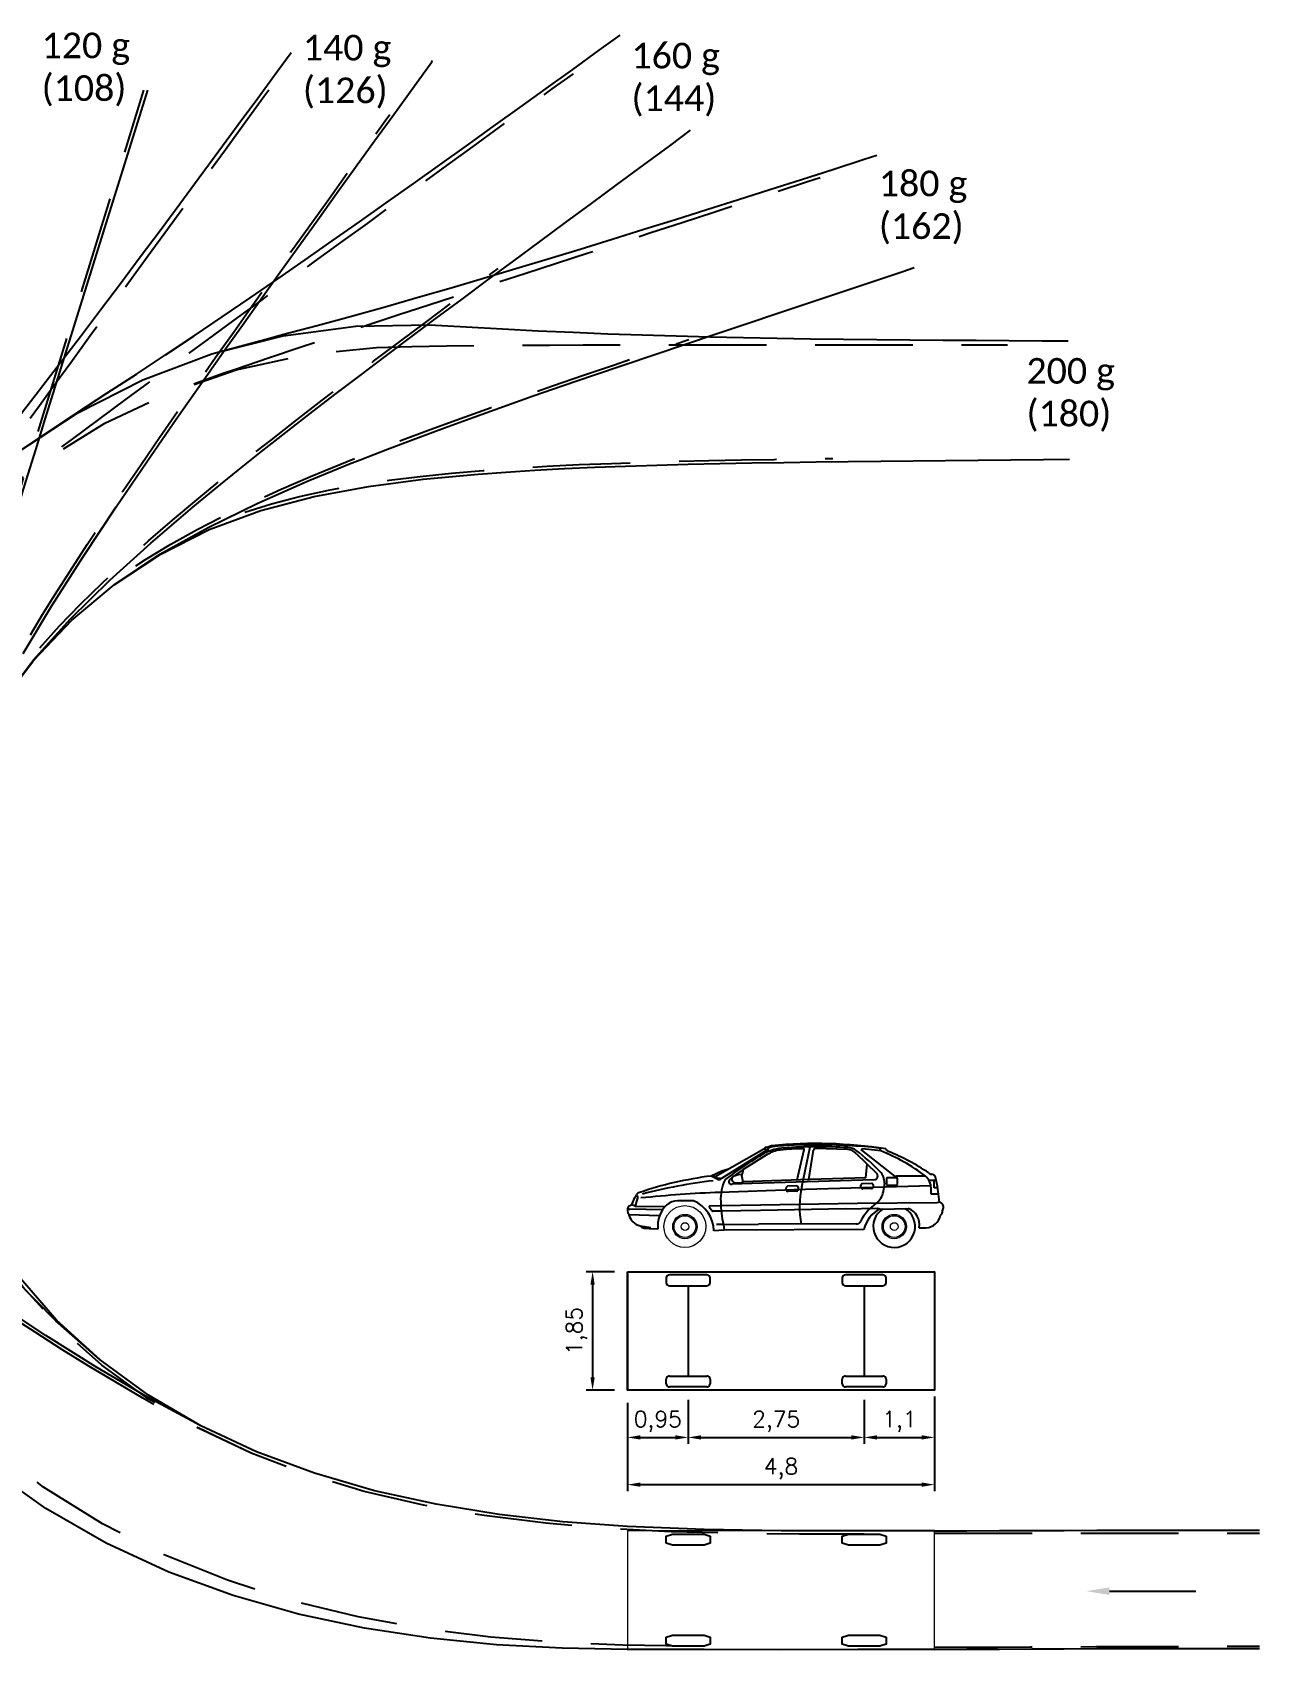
# Model space of a CAD drawing. Header units: millimetres. Extents: x -30.9 to 0, y -0.5 to 25.3.
# Drawn here: x -19.18 to 0, y -0.06 to 25.22 of the extents above; entities that cross this region are included whole.
import ezdxf
from ezdxf import colors
from ezdxf.entities.mleader import LeaderData, LeaderLine
from ezdxf.math import Vec2, Vec3

# ---------------------------------------------------------------- set-up
doc = ezdxf.new("R2010")
doc.units = ezdxf.units.MM
doc.linetypes.add('DASHEDX2', pattern=[1.5, 1, -0.5])
doc.layers.add('Tekst', color=4, linetype='Continuous')
doc.styles.add('Legend', font='CALIBRI.TTF')
doc.styles.get("Standard").update_dxf_attribs({"font": 'romans'})
doc.dimstyles.new('ISO-25', dxfattribs={"dimtxt": 2.5, "dimasz": 2.5, "dimexe": 1.25, "dimexo": 0.625, "dimtad": 1, "dimtxsty": 'Standard', "dimcen": 2.5, "dimadec": 0, "dimazin": 0, "dimtfac": 1, "dimtmove": 0, "dimatfit": 3, "dimfxl": 1, "dimarcsym": 0})

# ---------------------------------------------------------------- blocks, each defined once
blk = doc.blocks.new('*D316')
at = {"color": 0, "lineweight": -2, "transparency": 16777216}
for p, q in [((-3.924, 0.551), (-3.924, -0.088)), ((-1.174, 0.601), (-1.174, -0.088)), ((-3.724, 0.012), (-1.374, 0.012))]:
    blk.add_line(p, q, dxfattribs=at)
at = {"color": 0, "transparency": 16777216}
for points in [[(-3.724, 0.046), (-3.724, -0.021), (-3.924, 0.012)], [(-1.374, 0.046), (-1.374, -0.021), (-1.174, 0.012)]]:
    blk.add_solid(points, dxfattribs=at)
at = {"layer": 'Defpoints', "color": 0, "transparency": 16777216}
for p in [(-1.174, 0.801), (-3.924, 0.751), (-1.174, 0.012)]:
    blk.add_point(p, dxfattribs=at)
at = {"color": 0, "transparency": 16777216, "insert": (-2.549, 0.261), "char_height": 0.25, "attachment_point": 5}
blk.add_mtext('2,75', dxfattribs=at)
blk = doc.blocks.new('*D312')
at = {"color": 0, "lineweight": -2, "transparency": 16777216}
for p, q in [((-4.874, 0.551), (-4.874, -0.826)), ((-0.074, 0.551), (-0.074, -0.826)), ((-4.674, -0.726), (-0.274, -0.726))]:
    blk.add_line(p, q, dxfattribs=at)
at = {"color": 0, "transparency": 16777216}
for points in [[(-4.674, -0.693), (-4.674, -0.759), (-4.874, -0.726)], [(-0.274, -0.693), (-0.274, -0.759), (-0.074, -0.726)]]:
    blk.add_solid(points, dxfattribs=at)
at = {"layer": 'Defpoints', "color": 0, "transparency": 16777216}
for p in [(-4.874, 0.751), (-0.074, 0.751), (-0.074, -0.726)]:
    blk.add_point(p, dxfattribs=at)
at = {"color": 0, "transparency": 16777216, "insert": (-2.474, -0.477), "char_height": 0.25, "attachment_point": 5}
blk.add_mtext('4,8', dxfattribs=at)
blk = doc.blocks.new('*D313')
at = {"color": 0, "lineweight": -2, "transparency": 16777216}
for p, q in [((-3.924, 0.601), (-3.924, -0.088)), ((-4.874, 0.212), (-4.874, 0.112)), ((-4.674, 0.012), (-4.124, 0.012))]:
    blk.add_line(p, q, dxfattribs=at)
at = {"color": 0, "transparency": 16777216}
for points in [[(-4.674, 0.046), (-4.674, -0.021), (-4.874, 0.012)], [(-4.124, 0.046), (-4.124, -0.021), (-3.924, 0.012)]]:
    blk.add_solid(points, dxfattribs=at)
at = {"layer": 'Defpoints', "color": 0, "transparency": 16777216}
for p in [(-3.924, 0.801), (-4.874, 0.012), (-3.924, 0.012)]:
    blk.add_point(p, dxfattribs=at)
at = {"color": 0, "transparency": 16777216, "insert": (-4.399, 0.261), "char_height": 0.25, "attachment_point": 5}
blk.add_mtext('0,95', dxfattribs=at)
blk = doc.blocks.new('*D314')
at = {"color": 0, "lineweight": -2, "transparency": 16777216}
for p, q in [((-5.074, 2.601), (-5.518, 2.601)), ((-5.418, 2.401), (-5.418, 0.951)), ((-5.074, 0.751), (-5.518, 0.751))]:
    blk.add_line(p, q, dxfattribs=at)
at = {"color": 0, "transparency": 16777216}
for points in [[(-5.452, 2.401), (-5.385, 2.401), (-5.418, 2.601)], [(-5.452, 0.951), (-5.385, 0.951), (-5.418, 0.751)]]:
    blk.add_solid(points, dxfattribs=at)
at = {"layer": 'Defpoints', "color": 0, "transparency": 16777216}
for p in [(-4.874, 2.601), (-5.418, 0.751), (-4.874, 0.751)]:
    blk.add_point(p, dxfattribs=at)
at = {"color": 0, "transparency": 16777216, "insert": (-5.667, 1.676), "char_height": 0.25, "attachment_point": 5, "rotation": 90}
blk.add_mtext('1,85', dxfattribs=at)
blk = doc.blocks.new('*D315')
at = {"color": 0, "lineweight": -2, "transparency": 16777216}
for p, q in [((-0.074, 0.651), (-0.074, -0.088)), ((-1.174, 0.212), (-1.174, 0.112)), ((-0.974, 0.012), (-0.274, 0.012))]:
    blk.add_line(p, q, dxfattribs=at)
at = {"color": 0, "transparency": 16777216}
for points in [[(-0.974, 0.046), (-0.974, -0.021), (-1.174, 0.012)], [(-0.274, 0.046), (-0.274, -0.021), (-0.074, 0.012)]]:
    blk.add_solid(points, dxfattribs=at)
at = {"layer": 'Defpoints', "color": 0, "transparency": 16777216}
for p in [(-0.074, 0.851), (-1.174, 0.012), (-0.074, 0.012)]:
    blk.add_point(p, dxfattribs=at)
at = {"color": 0, "transparency": 16777216, "insert": (-0.624, 0.261), "char_height": 0.25, "attachment_point": 5}
blk.add_mtext('1,1', dxfattribs=at)
blk = doc.blocks.new('*U737')
at = {"color": 1, "linetype": 'Continuous', "lineweight": 0, "ltscale": 1.524}
blk.add_lwpolyline([(0, 0.925), (-4.8, 0.925), (-4.8, -0.925), (0, -0.925), (0, 0.925), (0, 0.925)], close=True, dxfattribs=at)
at = {"color": 2, "linetype": 'Continuous', "ltscale": 1.524, "flags": 128}
for points in [[(-4.043, 0.736148), (-4.043, 0.842852), (-3.94696, 0.875), (-3.45304, 0.875), (-3.357, 0.842852), (-3.357, 0.736148), (-3.45304, 0.704), (-3.94696, 0.704)], [(-4.043, -0.842852), (-4.043, -0.736148), (-3.94696, -0.704), (-3.45304, -0.704), (-3.357, -0.736148), (-3.357, -0.842852), (-3.45304, -0.875), (-3.94696, -0.875)]]:
    blk.add_lwpolyline(points, close=True, dxfattribs=at)
blk = doc.blocks.new('*U736')
at = {"color": 2, "linetype": 'Continuous', "ltscale": 1.524, "flags": 128}
for points in [[(-0.343, 0.736148), (-0.343, 0.842852), (-0.24696, 0.875), (0.24696, 0.875), (0.343, 0.842852), (0.343, 0.736148), (0.24696, 0.704), (-0.24696, 0.704)], [(-0.343, -0.842852), (-0.343, -0.736148), (-0.24696, -0.704), (0.24696, -0.704), (0.343, -0.736148), (0.343, -0.842852), (0.24696, -0.875), (-0.24696, -0.875)]]:
    blk.add_lwpolyline(points, close=True, dxfattribs=at)
at = {"rotation": 180}
blk.add_blockref('*U737', (-0.95, 0), dxfattribs=at)
blk = doc.blocks.new('A$C46A57D08')
at = {"layer": 'Tekst', "char_height": 0.4, "attachment_point": 1, "style": 'Legend'}
for s, insert in [('80 g\\P(72)', (-28.021, 25.069)), ('100 g \\P(90)', (-22.85, 25.175)), ('120 g \\P(108)', (-19.035, 25.215)), ('140 g \\P(126)', (-14.952, 25.18)), ('160 g \\P(144)', (-9.817, 25.056)), ('180 g \\P(162)', (-5.951, 23.058)), ('200 g \\P(180)', (-3.644, 20.129)), ('60 g\\P(54)', (-29.471, 17.56)), ('40 g\\P(36)', (-29.685, 11.53))]:
    blk.add_mtext_dynamic_manual_height_columns(s, width=2.42155, gutter_width=12.5, heights=[0], dxfattribs=dict(at, insert=insert))
blk = doc.blocks.new('bil')
at = {"color": 0}
for p, q in [((-2.622, 4.568), (-2.698, 4.541)), ((-2.611, 4.552), (-2.672, 4.531)), ((-2.149, 3.929), (-2.016, 4.554)), ((-2.741, 4.517), (-3.503, 4.085)), ((-2.698, 4.499), (-3.406, 4.061)), ((-2.69, 4.432), (-3.063, 4.201)), ((-2.731, 4.528), (-2.731, 4.518)), ((-2.698, 4.541), (-2.72, 4.541)), ((-2.672, 4.531), (-2.698, 4.541)), ((-2.223, 4.036), (-2.11, 4.51)), ((-2.037, 4.042), (-1.966, 4.5)), ((-1.436, 4.51), (-1.935, 4.525)), ((-1.3, 4.452), (-0.981, 4.144)), ((-1.215, 4.499), (-0.727, 4.116)), ((-0.913, 4.491), (-1.206, 4.52)), ((-0.913, 4.491), (-0.929, 4.534)), ((-3.399, 4.172), (-3.565, 4.097)), ((-3.462, 4.045), (-3.565, 4.097)), ((-3.473, 4.07), (-3.544, 4.107)), ((-3.296, 4.203), (-3.399, 4.172)), ((-3.278, 4.036), (-3.224, 4.09)), ((-3.063, 4.201), (-3.224, 4.09)), ((-3.127, 4.122), (-3.224, 4.09)), ((-3.082, 4.115), (-3.127, 4.122)), ((-3.086, 4.101), (-3.064, 4.173)), ((-3.064, 4.008), (-3.086, 4.101)), ((-3.065, 4.17), (-3.063, 4.201)), ((-1.147, 4.067), (-2.017, 4.042)), ((-1.147, 4.067), (-1.127, 4.284)), ((-0.824, 4.058), (-0.824, 3.967)), ((-0.666, 4.07), (-0.812, 4.07)), ((-0.215, 4.096), (-0.667, 4.096)), ((-0.654, 3.967), (-0.654, 4.058)), ((-0.026, 3.941), (-0.06, 4.079)), ((-4.759, 3.763), (-4.735, 3.793)), ((-4.735, 3.793), (-4.711, 3.779)), ((-2.266, 3.884), (-3.428, 3.842)), ((-2.929, 3.979), (-3.239, 3.97)), ((-3.2, 3.998), (-3.105, 3.993)), ((-3.105, 3.993), (-3.064, 4.008)), ((-2.017, 4.042), (-3.064, 4.008)), ((-1.022, 4.04), (-2.929, 3.979)), ((-2.226, 3.943), (-2.373, 3.937)), ((-2.229, 3.861), (-2.362, 3.855)), ((-0.132, 3.946), (-2.266, 3.884)), ((-1.057, 3.981), (-1.205, 3.976)), ((-1.062, 3.9), (-1.195, 3.895)), ((-0.859, 3.986), (-0.875, 3.854)), ((-0.812, 3.954), (-0.666, 3.954)), ((-0.047, 4.026), (-0.159, 4.026)), ((-0.129, 3.816), (-0.129, 3.907)), ((-0.011, 3.816), (-0.129, 3.816)), ((-0.08, 3.913), (-0.08, 4.026)), ((-0.023, 3.913), (-0.08, 3.913)), ((0.004, 3.691), (-0.026, 3.941)), ((-4.324, 3.57), (-4.835, 3.577)), ((-4.807, 3.648), (-4.759, 3.763)), ((-4.751, 3.626), (-4.807, 3.648)), ((-4.711, 3.779), (-4.751, 3.626)), ((-4.751, 3.626), (-4.286, 3.62)), ((-3.84, 3.712), (-4.092, 3.712)), ((-3.556, 3.553), (-3.594, 3.609)), ((-3.415, 3.63), (-3.585, 3.628)), ((-3.409, 3.549), (-3.546, 3.548)), ((-2.793, 3.64), (-3.415, 3.63)), ((-2.793, 3.56), (-3.409, 3.549)), ((-1.279, 3.669), (-2.793, 3.64)), ((-1.466, 3.584), (-2.793, 3.56)), ((-1.466, 3.584), (-0.972, 3.593)), ((-0.039, 3.68), (-1.279, 3.669)), ((-0.926, 3.582), (-0.968, 3.592)), ((-0.926, 3.582), (-0.486, 3.59)), ((0.004, 3.691), (-0.039, 3.68)), ((0.04, 3.666), (0.004, 3.691)), ((0.052, 3.554), (0.064, 3.601)), ((-4.372, 3.475), (-4.85, 3.492)), ((-4.642, 3.286), (-4.675, 3.318)), ((-4.675, 3.318), (-4.51, 3.291)), ((-3.373, 3.339), (-3.483, 3.339)), ((-3.373, 3.339), (-2.827, 3.343)), ((-3.373, 3.339), (-3.362, 3.252)), ((-1.298, 3.348), (-2.827, 3.343)), ((-0.317, 3.289), (-0.205, 3.289)), ((-4.612, 3.278), (-4.642, 3.286)), ((-4.536, 3.272), (-4.612, 3.278)), ((-4.397, 3.267), (-4.536, 3.272)), ((-3.362, 3.252), (-3.525, 3.24)), ((-1.181, 3.263), (-3.362, 3.252))]:
    blk.add_line(p, q, dxfattribs=at)
for p, q in [((-4.874, 2.601), (-4.874, 0.751)), ((-3.631, 2.551), (-4.217, 2.551)), ((-0.881, 2.551), (-1.467, 2.551)), ((-0.074, 2.601), (-0.074, 0.751)), ((-4.267, 2.501), (-4.267, 2.43)), ((-4.217, 2.38), (-3.631, 2.38)), ((-3.924, 2.38), (-3.924, 0.972)), ((-3.581, 2.43), (-3.581, 2.501)), ((-1.517, 2.501), (-1.517, 2.43)), ((-1.467, 2.38), (-0.881, 2.38)), ((-1.174, 2.38), (-1.174, 0.972)), ((-0.831, 2.43), (-0.831, 2.501)), ((-4.267, 0.851), (-4.267, 0.922)), ((-4.217, 0.972), (-3.631, 0.972)), ((-3.631, 0.801), (-4.217, 0.801)), ((-3.581, 0.922), (-3.581, 0.851)), ((-1.517, 0.851), (-1.517, 0.922)), ((-1.467, 0.972), (-0.881, 0.972)), ((-0.881, 0.801), (-1.467, 0.801)), ((-0.831, 0.922), (-0.831, 0.851))]:
    blk.add_line(p, q)
blk.add_lwpolyline([(-4.874, 2.601), (-0.074, 2.601), (-0.074, 0.751), (-4.874, 0.751)], close=True)
at = {"color": 0, "lineweight": 0}
for centre, radius in [((-3.976, 3.308), 0.327), ((-3.976, 3.308), 0.19), ((-3.976, 3.308), 0.169), ((-3.975, 3.308), 0.06), ((-0.705, 3.308), 0.19), ((-0.705, 3.308), 0.169), ((-0.705, 3.308), 0.06)]:
    blk.add_circle(centre, radius, dxfattribs=at)
at = {"color": 0}
for centre, radius, start, end in [((-2.618, 4.557), 0.0121, 95.7406, 109.4886), ((-1.919, -2.404), 7.009, 81.1065, 95.7406), ((-2.607, 4.541), 0.0121, 96.1048, 109.4886), ((-1.97, -1.415), 6.002, 89.5773, 96.1048), ((-1.87, -3.244), 7.799, 86.7481, 94.1064), ((-1.933, -4.962), 9.549, 83.9653, 89.9565), ((0.112, -0.48), 5.693, 119.9824, 127.4323), ((-2.731, 4.481), 0.0378, 28.6453, 105.409), ((-2.385, 3.779), 0.758, 93.2949, 117.3205), ((-2.719, 4.528), 0.0121, 92.2888, 179.9606), ((-2.69, 4.518), 0.0212, 246.3842, 35.8847), ((-2.443, 4.048), 0.457, 95.2105, 122.7236), ((-2.079, 0.798), 3.727, 90.6709, 96.2513), ((-2.122, 4.513), 0.0121, 346.6843, 90.6709), ((-1.936, 4.495), 0.0303, 88.5007, 171.7936), ((-1.439, 4.315), 0.195, 44.6367, 89.188), ((-1.436, 4.313), 0.23, 52.8183, 88.0934), ((-3.187, 1.995), 3.134, 43.8221, 52.9189), ((-1.207, 4.508), 0.0121, 84.3561, 231.9291), ((-2.116, 1.552), 3.176, 53.2271, 67.7426), ((-0.756, 4.562), 0.0898, 207.9198, 244.7886), ((-2.094, 1.274), 3.46, 56.1101, 67.9352), ((-2.87, -1.493), 5.633, 97.0913, 108.9469), ((-3.4, 4.352), 0.291, 255.5541, 268.8272), ((-3.444, 4.088), 0.0468, 246.9431, 324.2197), ((-3.195, 4.048), 0.0505, 125.1147, 263.7481), ((-1.023, 4.1), 0.0605, 271.6424, 45.9944), ((-1.09, 4.002), 0.232, 355.8533, 44.7295), ((-0.812, 4.058), 0.0121, 90, 180), ((-0.667, 4.193), 0.0968, 231.9291, 270), ((-0.666, 4.058), 0.0121, 0, 90), ((-0.383, 3.905), 0.254, 0.4871, 48.5195), ((-0.093, 4.243), 0.121, 233.5941, 258.0678), ((-0.122, 4.061), 0.0643, 15.8486, 86.4255), ((-4.671, 3.774), 0.0673, 114.3775, 163.207), ((-2.585, -16.851), 20.71, 92.3321, 95.7662), ((-2.527, -4.335), 8.42, 96.8663, 104.5368), ((-2.682, 3.731), 0.735, 155.0138, 182.5569), ((-3.249, 4.008), 0.0396, 135.9628, 284.1807), ((-2.355, 3.898), 0.0433, 115.0934, 259.6065), ((-2.243, 3.902), 0.0439, 288.4776, 68.0969), ((-0.795, 3.616), 1.389, 166.946, 191.2243), ((-1.187, 3.937), 0.0433, 115.0934, 259.6065), ((-1.068, 3.941), 0.0413, 278.9138, 74.4085), ((-1.159, 3.902), 0.289, 306.7794, 350.3206), ((-0.812, 3.967), 0.0121, 180, 270), ((-0.666, 3.967), 0.0121, 270, 0), ((-4.759, 3.563), 0.116, 153.2072, 217.8202), ((-4.827, 3.726), 0.149, 252.0847, 266.933), ((-4.735, 3.463), 0.198, 111.4741, 130.0126), ((-3.946, 3.318), 0.454, 133.2774, 186.4446), ((-4.086, 3.448), 0.264, 91.3292, 130.3504), ((-4.04, 3.236), 0.516, 0.4732, 67.1926), ((-3.584, 3.616), 0.0121, 90.8611, 214.3341), ((-3.546, 3.56), 0.0121, 214.3341, 270.5793), ((-1.856, 3.704), 1.56, 180.2202, 193.5166), ((-0.51, 3.007), 0.817, 125.6392, 152.1832), ((-0.713, 3.151), 0.481, 116.2571, 166.4875), ((-0.705, 3.308), 0.327, 122.8221, 59.2106), ((-0.972, 3.581), 0.0121, 71.2026, 90.9927), ((-0.577, 3.341), 0.266, 348.8944, 69.9142), ((-0.034, 3.554), 0.0862, 305.9053, 0.3544), ((0.006, 3.616), 0.0605, 345.3994, 55.8037), ((-4.616, 3.553), 0.243, 194.6386, 255.8347), ((-1.292, 3.411), 0.0634, 264.6557, 339.6092), ((-0.222, 3.532), 0.244, 274.1482, 348.5422)]:
    blk.add_arc(centre, radius, start, end, dxfattribs=at)
for centre, start, end in [((-4.217, 2.501), 90, 180), ((-3.631, 2.501), 0, 90), ((-1.467, 2.501), 90, 180), ((-0.881, 2.501), 0, 90), ((-4.217, 2.43), 180, 270), ((-3.631, 2.43), 270, 360), ((-1.467, 2.43), 180, 270), ((-0.881, 2.43), 270, 360), ((-4.217, 0.922), 90, 180), ((-4.217, 0.851), 180, 270), ((-3.631, 0.922), 0, 90), ((-3.631, 0.851), 270, 0), ((-1.467, 0.922), 90, 180), ((-1.467, 0.851), 180, 270), ((-0.881, 0.922), 0, 90), ((-0.881, 0.851), 270, 0)]:
    blk.add_arc(centre, 0.05, start, end)
dim = blk.add_linear_dim(base=(-5.418, 0.751), p1=(-4.874, 2.601), p2=(-4.874, 0.751), angle=270, dimstyle='ISO-25', override={"dimtxt": 0.25, "dimasz": 0.2, "dimexe": 0.1, "dimexo": 0.2, "dimgap": 0.1})
dim.commit()
dim.dimension.update_dxf_attribs({"geometry": '*D314', "text_midpoint": (-5.667, 1.676)})
dim = blk.add_linear_dim(base=(-3.924, 0.012), p1=(-4.874, 0.012), p2=(-3.924, 0.801), dimstyle='ISO-25', override={"dimtxt": 0.25, "dimasz": 0.2, "dimexe": 0.1, "dimexo": 0.2, "dimgap": 0.1})
dim.commit()
dim.dimension.update_dxf_attribs({"geometry": '*D313', "text_midpoint": (-4.399, 0.012), "dimtype": 160})
for base, p1, p2, picture, middle in [((-1.174, 0.012), (-3.924, 0.751), (-1.174, 0.801), '*D316', (-2.549, 0.261)), ((-0.074, 0.012), (-1.174, 0.012), (-0.074, 0.851), '*D315', (-0.624, 0.261)), ((-0.074, -0.726), (-4.874, 0.751), (-0.074, 0.751), '*D312', (-2.474, -0.477))]:
    dim = blk.add_linear_dim(base=base, p1=p1, p2=p2, dimstyle='ISO-25', override={"dimtxt": 0.25, "dimasz": 0.2, "dimexe": 0.1, "dimexo": 0.2, "dimgap": 0.1})
    dim.commit()
    dim.dimension.update_dxf_attribs({"geometry": picture, "text_midpoint": middle})
blk = doc.blocks.new('A$C73330906')
at = {"color": 1, "linetype": 'Continuous', "ltscale": 1.524, "flags": 128}
for points in [[(-18.014, 19.578), (-17.553, 19.879), (-17.099, 20.178), (-16.653, 20.476), (-16.212, 20.773), (-15.777, 21.07), (-15.345, 21.367), (-14.917, 21.664), (-14.492, 21.961), (-14.069, 22.258), (-13.648, 22.555), (-13.228, 22.853), (-12.811, 23.15), (-12.394, 23.448), (-11.978, 23.746), (-11.563, 24.044), (-11.149, 24.342), (-10.735, 24.64), (-10.322, 24.939), (-9.991, 25.177)], [(-18.62, 20.215), (-18.429, 20.464), (-18.114, 20.88), (-17.802, 21.295), (-17.492, 21.71), (-17.183, 22.124), (-16.876, 22.538), (-16.57, 22.952), (-16.265, 23.365), (-15.961, 23.778), (-15.658, 24.192), (-15.355, 24.605), (-15.136, 24.904)], [(-16.93, 19.175), (-16.76, 19.419), (-16.474, 19.827), (-16.185, 20.236), (-15.895, 20.645), (-15.603, 21.056), (-15.31, 21.466), (-15.015, 21.877), (-14.72, 22.288), (-14.424, 22.7), (-14.127, 23.111), (-13.83, 23.523), (-13.533, 23.935), (-13.235, 24.347), (-12.937, 24.76), (-12.924, 24.777)], [(-20.524, 13.742), (-20.444, 14.078), (-20.338, 14.506), (-20.223, 14.947), (-20.102, 15.398), (-19.974, 15.856), (-19.842, 16.321), (-19.705, 16.79), (-19.565, 17.262), (-19.421, 17.738), (-19.275, 18.215), (-19.127, 18.695), (-18.978, 19.175), (-18.828, 19.657), (-18.677, 20.141), (-18.526, 20.625), (-18.375, 21.11), (-18.224, 21.596), (-18.072, 22.082), (-17.377, 24.314)], [(-16.323, 18.086), (-15.964, 18.377), (-15.596, 18.67), (-15.22, 18.965), (-14.838, 19.261), (-14.451, 19.558), (-14.059, 19.856), (-13.665, 20.154), (-13.267, 20.453), (-12.867, 20.751), (-12.465, 21.05), (-12.062, 21.349), (-11.657, 21.647), (-11.252, 21.947), (-10.846, 22.246), (-10.44, 22.546), (-10.033, 22.847), (-9.626, 23.147), (-9.218, 23.448), (-8.892, 23.689)], [(-15.49, 20.437), (-15.27, 20.495), (-14.727, 20.639), (-14.194, 20.784), (-13.668, 20.93), (-13.15, 21.078), (-12.636, 21.226), (-12.127, 21.376), (-11.622, 21.527), (-11.119, 21.679), (-10.619, 21.832), (-10.121, 21.986), (-9.625, 22.141), (-9.13, 22.296), (-8.637, 22.452), (-8.144, 22.608), (-7.652, 22.764), (-7.161, 22.921), (-6.671, 23.078), (-6.18, 23.236), (-5.984, 23.299)], [(-14.223, 18.474), (-14.055, 18.54), (-13.627, 18.707), (-13.187, 18.874), (-12.738, 19.041), (-12.282, 19.207), (-11.819, 19.372), (-11.353, 19.536), (-10.882, 19.699), (-10.408, 19.862), (-9.932, 20.024), (-9.454, 20.186), (-8.974, 20.347), (-8.493, 20.508), (-8.011, 20.67), (-7.528, 20.831), (-7.044, 20.993), (-6.56, 21.155), (-6.076, 21.317), (-5.591, 21.479), (-5.397, 21.544)], [(-5.08, -0.052), (-6.28, -0.055), (-7.481, -0.057), (-8.68, -0.052), (-9.88, -0.052), (-9.88, -0.052), (-10.9, -0.035), (-11.926, 0.021), (-12.957, 0.123), (-13.989, 0.279), (-15.019, 0.498), (-16.04, 0.788), (-17.046, 1.156), (-18.026, 1.608), (-18.971, 2.151), (-19.868, 2.788)], [(-19.438, 18.635), (-18.479, 19.269), (-17.454, 19.791), (-16.377, 20.194), (-15.262, 20.474), (-14.122, 20.626), (-12.973, 20.65)], [(-12.973, 20.65), (-12.398, 20.618), (-11.832, 20.586), (-11.276, 20.557), (-10.728, 20.532), (-10.187, 20.51), (-9.651, 20.491), (-9.119, 20.475), (-8.59, 20.461), (-8.065, 20.449), (-7.542, 20.439), (-7.02, 20.431), (-6.501, 20.424), (-5.982, 20.418), (-5.465, 20.413), (-4.948, 20.409), (-4.432, 20.406), (-3.917, 20.403), (-3.402, 20.4), (-2.991, 20.399)], [(-5.08, -0.052), (-6.28, -0.055), (-7.481, -0.057), (-8.68, -0.052), (-9.88, -0.052), (-9.88, -0.052), (-10.9, -0.035), (-11.926, 0.021), (-12.957, 0.123), (-13.989, 0.279), (-15.019, 0.498), (-16.04, 0.788), (-17.046, 1.156), (-18.026, 1.608), (-18.971, 2.151), (-19.868, 2.788)], [(-19.438, 18.635), (-18.479, 19.269), (-17.454, 19.791), (-16.377, 20.194), (-15.49, 20.437)], [(-5.08, -0.052), (-6.28, -0.055), (-7.481, -0.057), (-8.68, -0.052), (-9.88, -0.052), (-9.88, -0.052), (-10.9, -0.035), (-11.926, 0.021), (-12.957, 0.123), (-13.989, 0.279), (-15.019, 0.498), (-16.04, 0.788), (-17.046, 1.156), (-18.026, 1.608), (-18.971, 2.151), (-19.868, 2.788)], [(-19.725, 18.789), (-19.069, 19.63), (-18.62, 20.215)], [(-5.08, -0.052), (-6.28, -0.055), (-7.481, -0.057), (-8.68, -0.052), (-9.88, -0.052), (-9.88, -0.052), (-10.9, -0.035), (-11.926, 0.021), (-12.957, 0.123), (-13.989, 0.279), (-15.019, 0.498), (-16.04, 0.788), (-17.046, 1.156), (-18.026, 1.608), (-18.971, 2.151), (-19.868, 2.788)], [(-19.438, 18.635), (-18.486, 19.274), (-18.014, 19.578)], [(-5.08, 1.798), (-6.28, 1.798), (-7.48, 1.801), (-8.68, 1.82), (-9.879, 1.869), (-9.879, 1.869), (-9.879, 1.869), (-10.888, 1.943), (-11.886, 2.056), (-12.869, 2.215), (-13.832, 2.427), (-14.771, 2.699), (-15.678, 3.036), (-16.545, 3.443), (-17.362, 3.921), (-18.118, 4.472), (-18.8, 5.094), (-19.398, 5.782)], [(-19.325, 15.513), (-18.878, 16.253), (-18.392, 17.016), (-17.87, 17.804), (-17.323, 18.608), (-16.93, 19.175)], [(-5.08, 1.798), (-6.28, 1.798), (-7.48, 1.801), (-8.68, 1.82), (-9.879, 1.869), (-9.879, 1.869), (-9.879, 1.869), (-10.888, 1.943), (-11.886, 2.056), (-12.869, 2.215), (-13.832, 2.427), (-14.771, 2.699), (-15.678, 3.036), (-16.545, 3.443), (-17.362, 3.921), (-18.118, 4.472), (-18.8, 5.094), (-19.398, 5.782)], [(-19.678, 14.724), (-19.157, 15.409), (-18.562, 16.032), (-17.901, 16.584), (-17.185, 17.062), (-16.432, 17.482), (-15.657, 17.86), (-14.868, 18.208), (-14.223, 18.474)], [(-12.213, 18.316), (-11.778, 18.348), (-11.327, 18.377), (-10.864, 18.402), (-10.391, 18.423), (-9.91, 18.441), (-9.423, 18.457), (-8.931, 18.47), (-8.436, 18.481), (-7.937, 18.49), (-7.436, 18.498), (-6.933, 18.505), (-6.428, 18.511), (-5.922, 18.516), (-5.415, 18.522), (-4.907, 18.527), (-4.398, 18.533), (-3.888, 18.539), (-3.378, 18.544), (-2.97, 18.549)], [(-5.08, 1.798), (-6.28, 1.798), (-7.48, 1.801), (-8.68, 1.82), (-9.879, 1.869), (-9.879, 1.869), (-9.879, 1.869), (-10.888, 1.943), (-11.886, 2.056), (-12.869, 2.215), (-13.832, 2.427), (-14.771, 2.699), (-15.678, 3.036), (-16.545, 3.443), (-17.362, 3.921), (-18.118, 4.472), (-18.8, 5.094), (-19.398, 5.782)], [(-19.678, 14.724), (-19.157, 15.409), (-18.562, 16.032), (-17.901, 16.584), (-17.182, 17.058), (-16.415, 17.448), (-15.608, 17.749), (-14.774, 17.966), (-13.927, 18.122), (-13.072, 18.234), (-12.213, 18.316)], [(-5.08, 1.798), (-6.28, 1.798), (-7.48, 1.801), (-8.68, 1.82), (-9.879, 1.869), (-9.879, 1.869), (-9.879, 1.869), (-10.888, 1.943), (-11.886, 2.056), (-12.869, 2.215), (-13.832, 2.427), (-14.771, 2.699), (-15.678, 3.036), (-16.545, 3.443), (-17.362, 3.921), (-18.118, 4.472), (-18.8, 5.094), (-19.398, 5.782)], [(-19.678, 14.724), (-19.159, 15.411), (-18.582, 16.051), (-17.968, 16.656), (-17.329, 17.236), (-16.67, 17.799), (-16.323, 18.086)], [(-5.08, 1.798), (-6.28, 1.798), (-7.48, 1.801), (-8.68, 1.82), (-9.879, 1.869), (-9.879, 1.869), (-9.879, 1.869), (-10.888, 1.943), (-11.886, 2.056), (-12.869, 2.215), (-13.832, 2.427), (-14.771, 2.699), (-15.678, 3.036), (-16.545, 3.443), (-17.362, 3.921), (-18.118, 4.472), (-18.8, 5.094), (-19.398, 5.782)], [(-5.08, -0.052), (-6.28, -0.055), (-7.481, -0.057), (-8.68, -0.052), (-9.88, -0.052), (-9.88, -0.052), (-10.9, -0.035), (-11.926, 0.021), (-12.957, 0.123), (-13.989, 0.279), (-15.019, 0.498), (-16.04, 0.788), (-17.046, 1.156), (-18.026, 1.608), (-18.971, 2.151), (-19.868, 2.788)], [(-5.08, -0.052), (-6.28, -0.055), (-7.481, -0.057), (-8.68, -0.052), (-9.88, -0.052), (-9.88, -0.052), (-10.9, -0.035), (-11.926, 0.021), (-12.957, 0.123), (-13.989, 0.279), (-15.019, 0.498), (-16.04, 0.788), (-17.046, 1.156), (-18.026, 1.608), (-18.971, 2.151), (-19.868, 2.788)], [(-5.08, 1.798), (-6.28, 1.798), (-7.48, 1.801), (-8.68, 1.82), (-9.879, 1.869), (-9.879, 1.869), (-9.879, 1.869), (-10.888, 1.943), (-11.886, 2.056), (-12.869, 2.215), (-13.832, 2.427), (-14.771, 2.699), (-15.678, 3.036), (-16.545, 3.443), (-17.362, 3.921), (-18.118, 4.472), (-18.8, 5.094), (-19.398, 5.782)], [(-5.08, -0.052), (-6.28, -0.055), (-7.481, -0.057), (-8.68, -0.052), (-9.88, -0.052), (-9.88, -0.052), (-10.9, -0.035), (-11.926, 0.021), (-12.957, 0.123), (-13.989, 0.279), (-15.019, 0.498), (-16.04, 0.788), (-17.046, 1.156), (-18.026, 1.608), (-18.971, 2.151), (-19.868, 2.788)], [(-5.08, 1.798), (-6.28, 1.798), (-7.48, 1.801), (-8.68, 1.82), (-9.879, 1.869), (-9.879, 1.869), (-9.879, 1.869), (-10.888, 1.943), (-11.886, 2.056), (-12.869, 2.215), (-13.832, 2.427), (-14.771, 2.699), (-15.678, 3.036), (-16.545, 3.443), (-17.362, 3.921), (-18.118, 4.472), (-18.8, 5.094), (-19.398, 5.782)], [(-5.08, 1.798), (-6.28, 1.798), (-7.48, 1.801), (-8.68, 1.82), (-9.879, 1.869), (-9.879, 1.869), (-9.879, 1.869), (-10.888, 1.943), (-11.886, 2.056), (-12.869, 2.215), (-13.832, 2.427), (-14.771, 2.699), (-15.678, 3.036), (-16.545, 3.443), (-17.362, 3.921), (-18.118, 4.472), (-18.81, 5.084), (-19.452, 5.731), (-20.058, 6.398), (-20.634, 7.074), (-21.216, 7.786), (-21.808, 8.536), (-22.406, 9.312), (-22.586, 9.548)], [(-5.08, -0.052), (-6.28, -0.055), (-7.481, -0.057), (-8.68, -0.052), (-9.88, -0.052), (-9.88, -0.052), (-10.9, -0.035), (-11.926, 0.021), (-12.957, 0.123), (-13.989, 0.279), (-15.019, 0.498), (-16.04, 0.788), (-17.046, 1.156), (-18.026, 1.608), (-18.971, 2.151), (-19.868, 2.788), (-20.701, 3.521), (-21.454, 4.349), (-22.111, 5.268), (-22.719, 6.206), (-23.319, 7.11), (-23.917, 7.991), (-24.096, 8.252)], [(-5.08, 1.798), (-6.28, 1.798), (-7.48, 1.801), (-8.68, 1.82), (-9.879, 1.869), (-9.879, 1.869), (-9.879, 1.869), (-10.888, 1.943), (-11.886, 2.056), (-12.869, 2.215), (-13.832, 2.427), (-14.771, 2.699), (-15.678, 3.036), (-16.547, 3.439), (-17.381, 3.887), (-18.187, 4.363), (-18.971, 4.855), (-19.751, 5.367), (-20.548, 5.905), (-21.354, 6.462)], [(-5.08, -0.052), (-6.28, -0.055), (-7.481, -0.057), (-8.68, -0.052), (-9.88, -0.052), (-9.88, -0.052), (-10.9, -0.035), (-11.926, 0.021), (-12.957, 0.123), (-13.989, 0.279), (-15.019, 0.498), (-16.04, 0.788), (-17.046, 1.156), (-18.026, 1.608), (-18.971, 2.151), (-19.868, 2.788), (-20.721, 3.472), (-21.561, 4.132), (-22.394, 4.773)], [(-5.08, 1.798), (-4.574, 1.801), (-4.068, 1.803), (-3.561, 1.806), (-3.053, 1.807), (-2.545, 1.809), (-2.036, 1.81), (-1.527, 1.811), (-1.018, 1.812), (-0.509, 1.813), (-0.002, 1.813)], [(-5.08, -0.052), (-4.574, -0.049), (-4.068, -0.047), (-3.561, -0.044), (-3.053, -0.043), (-2.545, -0.041), (-2.036, -0.04), (-1.527, -0.039), (-1.018, -0.038), (-0.509, -0.037), (0, -0.037)]]:
    blk.add_lwpolyline(points, dxfattribs=at)
at = {"color": 2, "linetype": 'DASHEDX2', "ltscale": 1.524, "flags": 128}
for points in [[(-19.066, 19.389), (-18.883, 19.642), (-18.579, 20.062), (-18.276, 20.48), (-17.973, 20.897), (-17.67, 21.314), (-17.368, 21.73), (-17.067, 22.145), (-16.765, 22.56), (-16.464, 22.974), (-16.163, 23.389), (-15.863, 23.802), (-15.562, 24.216), (-15.262, 24.63), (-15.065, 24.9)], [(-18.569, 18.851), (-18.139, 19.17), (-17.712, 19.485), (-17.288, 19.797), (-16.865, 20.107), (-16.444, 20.414), (-16.025, 20.72), (-15.607, 21.025), (-15.19, 21.328), (-14.774, 21.631), (-14.359, 21.933), (-13.944, 22.234), (-13.53, 22.535), (-13.117, 22.835), (-12.704, 23.136), (-12.291, 23.435), (-11.878, 23.735), (-11.466, 24.035), (-11.054, 24.334), (-10.725, 24.573)], [(-21.027, 10.082), (-21.035, 10.428), (-21.024, 10.871), (-20.991, 11.327), (-20.939, 11.793), (-20.869, 12.265), (-20.786, 12.742), (-20.69, 13.222), (-20.584, 13.704), (-20.469, 14.188), (-20.347, 14.672), (-20.219, 15.158), (-20.086, 15.644), (-19.949, 16.13), (-19.808, 16.617), (-19.664, 17.104), (-19.518, 17.591), (-19.37, 18.078), (-19.22, 18.565), (-17.435, 24.314)], [(-19.019, 16.119), (-18.862, 16.373), (-18.595, 16.794), (-18.322, 17.214), (-18.045, 17.633), (-17.764, 18.051), (-17.48, 18.468), (-17.193, 18.885), (-16.904, 19.3), (-16.613, 19.716), (-16.321, 20.131), (-16.027, 20.545), (-15.733, 20.96), (-15.437, 21.374), (-15.141, 21.787), (-14.844, 22.201), (-14.547, 22.614), (-14.25, 23.028), (-13.952, 23.441), (-13.653, 23.854), (-13.594, 23.936)], [(-16.212, 19.886), (-16.005, 19.957), (-15.491, 20.132), (-14.98, 20.303), (-14.473, 20.471), (-13.97, 20.637), (-13.468, 20.802), (-12.969, 20.965), (-12.472, 21.128), (-11.976, 21.289), (-11.481, 21.45), (-10.988, 21.611), (-10.495, 21.771), (-10.004, 21.931), (-9.513, 22.091), (-9.022, 22.25), (-8.532, 22.409), (-8.042, 22.569), (-7.553, 22.728), (-7.064, 22.887), (-6.868, 22.95)], [(-19.063, 15.599), (-18.753, 15.943), (-18.425, 16.283), (-18.082, 16.617), (-17.727, 16.947), (-17.363, 17.273), (-16.99, 17.595), (-16.611, 17.914), (-16.226, 18.23), (-15.837, 18.543), (-15.444, 18.853), (-15.048, 19.162), (-14.649, 19.469), (-14.249, 19.775), (-13.846, 20.08), (-13.442, 20.384), (-13.037, 20.687), (-12.631, 20.989), (-12.225, 21.29), (-11.899, 21.531)], [(-8.93, -0.002), (-9.954, 0.011), (-10.983, 0.056), (-12.017, 0.139), (-13.052, 0.269), (-14.086, 0.456), (-15.114, 0.705), (-16.128, 1.027), (-17.121, 1.426), (-18.084, 1.91), (-19.003, 2.483), (-19.867, 3.148), (-20.66, 3.905), (-21.366, 4.751), (-21.967, 5.682), (-22.45, 6.682), (-22.816, 7.73), (-23.061, 8.813), (-23.183, 9.916), (-23.181, 11.027), (-23.053, 12.13), (-22.803, 13.211), (-22.432, 14.258), (-21.946, 15.256), (-21.351, 16.194), (-20.654, 17.058), (-19.864, 17.839), (-18.992, 18.526), (-18.047, 19.11), (-17.043, 19.584), (-15.993, 19.943), (-14.908, 20.181), (-13.803, 20.295)], [(-17.562, 16.882), (-17.41, 16.981), (-17.015, 17.22), (-16.603, 17.449), (-16.175, 17.668), (-15.737, 17.878), (-15.289, 18.081), (-14.834, 18.277), (-14.373, 18.467), (-13.907, 18.653), (-13.437, 18.834), (-12.964, 19.011), (-12.488, 19.185), (-12.01, 19.357), (-11.531, 19.527), (-11.05, 19.694), (-10.567, 19.86), (-10.084, 20.025), (-9.6, 20.189), (-9.116, 20.352), (-8.922, 20.417)], [(-13.803, 20.295), (-13.251, 20.31), (-12.706, 20.318), (-12.166, 20.324), (-11.63, 20.329), (-11.098, 20.332), (-10.57, 20.334), (-10.044, 20.335), (-9.52, 20.336), (-8.998, 20.337), (-8.478, 20.337), (-7.959, 20.337), (-7.441, 20.338), (-6.925, 20.338), (-6.408, 20.338), (-5.893, 20.338), (-5.378, 20.338), (-4.863, 20.338), (-4.349, 20.338), (-3.938, 20.338)], [(-8.93, -0.002), (-9.954, 0.011), (-10.983, 0.056), (-12.017, 0.139), (-13.052, 0.269), (-14.086, 0.456), (-15.114, 0.705), (-16.128, 1.027), (-17.121, 1.426), (-18.084, 1.91), (-19.003, 2.483), (-19.867, 3.148), (-20.66, 3.905), (-21.366, 4.751), (-21.967, 5.682), (-22.45, 6.682), (-22.816, 7.73), (-23.061, 8.813), (-23.183, 9.916), (-23.181, 11.027), (-23.053, 12.13), (-22.803, 13.211), (-22.432, 14.258), (-21.946, 15.256), (-21.351, 16.194), (-20.654, 17.058), (-19.864, 17.839), (-18.992, 18.526), (-18.047, 19.11), (-17.043, 19.584), (-16.212, 19.886)], [(-8.93, -0.002), (-9.954, 0.011), (-10.983, 0.056), (-12.017, 0.139), (-13.052, 0.269), (-14.086, 0.456), (-15.114, 0.705), (-16.128, 1.027), (-17.121, 1.426), (-18.084, 1.91), (-19.003, 2.483), (-19.867, 3.148), (-20.66, 3.905), (-21.366, 4.751), (-21.967, 5.682), (-22.45, 6.682), (-22.816, 7.73), (-23.061, 8.813), (-23.183, 9.916), (-23.181, 11.027), (-23.053, 12.13), (-22.803, 13.211), (-22.432, 14.258), (-21.946, 15.256), (-21.352, 16.193), (-20.729, 17.079), (-20.109, 17.945), (-19.494, 18.798), (-19.066, 19.389)], [(-8.93, -0.002), (-9.954, 0.011), (-10.983, 0.056), (-12.017, 0.139), (-13.052, 0.269), (-14.086, 0.456), (-15.114, 0.705), (-16.128, 1.027), (-17.121, 1.426), (-18.084, 1.91), (-19.003, 2.483), (-19.867, 3.148), (-20.66, 3.905), (-21.366, 4.751), (-21.967, 5.682), (-22.45, 6.682), (-22.816, 7.73), (-23.061, 8.813), (-23.183, 9.916), (-23.181, 11.027), (-23.053, 12.13), (-22.803, 13.211), (-22.432, 14.258), (-21.946, 15.256), (-21.351, 16.194), (-20.654, 17.058), (-19.864, 17.839), (-19.001, 18.527), (-18.569, 18.851)], [(-15.861, 17.719), (-15.443, 17.851), (-15.004, 17.965), (-14.549, 18.064), (-14.082, 18.148), (-13.605, 18.219), (-13.12, 18.279), (-12.63, 18.33), (-12.135, 18.372), (-11.637, 18.408), (-11.137, 18.438), (-10.634, 18.463), (-10.129, 18.483), (-9.623, 18.501), (-9.115, 18.515), (-8.607, 18.528), (-8.098, 18.538), (-7.589, 18.546), (-7.079, 18.553), (-6.671, 18.558)], [(-6.18, 1.748), (-7.193, 1.749), (-8.197, 1.76), (-9.194, 1.787), (-10.181, 1.837), (-11.157, 1.919), (-12.12, 2.038), (-13.066, 2.203), (-13.992, 2.417), (-14.892, 2.687), (-15.76, 3.016), (-16.588, 3.409), (-17.368, 3.865), (-18.092, 4.387), (-18.749, 4.971), (-19.33, 5.615), (-19.835, 6.32), (-20.258, 7.077), (-20.593, 7.877), (-20.836, 8.709), (-20.984, 9.563), (-21.035, 10.428), (-20.989, 11.294), (-20.845, 12.149), (-20.606, 12.983), (-20.267, 13.825), (-19.849, 14.677), (-19.375, 15.527), (-19.019, 16.119)], [(-8.93, -0.002), (-9.954, 0.011), (-10.983, 0.056), (-12.017, 0.139), (-13.052, 0.269), (-14.086, 0.456), (-15.114, 0.705), (-16.128, 1.027), (-17.121, 1.426), (-18.084, 1.91), (-19.003, 2.483), (-19.867, 3.148), (-20.66, 3.905), (-21.366, 4.751), (-21.967, 5.682), (-22.45, 6.682), (-22.826, 7.715), (-23.169, 8.731), (-23.501, 9.733), (-23.826, 10.725), (-24.147, 11.709), (-24.466, 12.688), (-24.783, 13.663), (-25.099, 14.635), (-25.131, 14.732)], [(-8.93, -0.002), (-9.954, 0.011), (-10.983, 0.056), (-12.017, 0.139), (-13.052, 0.269), (-14.086, 0.456), (-15.114, 0.705), (-16.128, 1.027), (-17.121, 1.426), (-18.084, 1.91), (-19.003, 2.483), (-19.867, 3.148), (-20.66, 3.905), (-21.366, 4.751), (-21.967, 5.682), (-22.45, 6.682), (-22.816, 7.73), (-23.061, 8.813), (-23.183, 9.916), (-23.209, 11.015), (-23.22, 12.091), (-23.225, 13.151), (-23.227, 13.991)], [(-8.93, -0.002), (-9.954, 0.011), (-10.983, 0.056), (-12.017, 0.139), (-13.052, 0.269), (-14.086, 0.456), (-15.114, 0.705), (-16.128, 1.027), (-17.121, 1.426), (-18.084, 1.91), (-19.003, 2.483), (-19.867, 3.148), (-20.66, 3.905), (-21.366, 4.751), (-21.967, 5.682), (-22.45, 6.682), (-22.816, 7.73), (-23.061, 8.813), (-23.183, 9.916), (-23.181, 11.027), (-23.053, 12.13), (-22.918, 12.782)], [(-6.18, 1.748), (-7.193, 1.749), (-8.197, 1.76), (-9.194, 1.787), (-10.181, 1.837), (-11.157, 1.919), (-12.12, 2.038), (-13.066, 2.203), (-13.992, 2.417), (-14.892, 2.687), (-15.76, 3.016), (-16.588, 3.409), (-17.368, 3.865), (-18.092, 4.387), (-18.749, 4.971), (-19.33, 5.615), (-19.835, 6.32), (-20.258, 7.077), (-20.593, 7.877), (-20.836, 8.709), (-20.984, 9.563), (-21.035, 10.428), (-20.991, 11.328), (-20.939, 11.794)], [(-6.18, 1.748), (-7.193, 1.749), (-8.197, 1.76), (-9.194, 1.787), (-10.181, 1.837), (-11.157, 1.919), (-12.12, 2.038), (-13.066, 2.203), (-13.992, 2.417), (-14.892, 2.687), (-15.76, 3.016), (-16.588, 3.409), (-17.368, 3.865), (-18.092, 4.387), (-18.749, 4.971), (-19.33, 5.615), (-19.835, 6.32), (-20.258, 7.077), (-20.593, 7.877), (-20.836, 8.709), (-20.984, 9.563), (-21.027, 10.082)], [(-18.299, 4.373), (-18.719, 4.635), (-19.138, 4.904), (-19.556, 5.177), (-19.973, 5.455), (-20.389, 5.736), (-20.805, 6.021), (-21.219, 6.307), (-21.633, 6.596), (-22.047, 6.886), (-22.46, 7.178), (-22.873, 7.471), (-23.286, 7.764), (-23.698, 8.059), (-24.11, 8.354), (-24.522, 8.65), (-24.934, 8.946), (-25.346, 9.243), (-25.757, 9.54), (-26.087, 9.778)], [(-8.93, -0.002), (-9.954, 0.011), (-10.983, 0.056), (-12.017, 0.139), (-13.052, 0.269), (-14.086, 0.456), (-15.114, 0.705), (-16.128, 1.027), (-17.121, 1.426), (-18.084, 1.91), (-19.003, 2.483), (-19.867, 3.148), (-20.66, 3.905), (-21.366, 4.751), (-22.011, 5.617), (-22.642, 6.473), (-23.262, 7.322), (-23.447, 7.575)], [(-6.18, 1.748), (-7.193, 1.749), (-8.197, 1.76), (-9.194, 1.787), (-10.181, 1.837), (-11.157, 1.919), (-12.12, 2.038), (-13.066, 2.203), (-13.992, 2.417), (-14.892, 2.687), (-15.76, 3.016), (-16.607, 3.413), (-17.455, 3.872), (-18.299, 4.373)], [(-5.08, 1.766), (-4.61, 1.766), (-4.098, 1.766), (-3.585, 1.766), (-3.073, 1.766), (-2.562, 1.766), (-2.052, 1.766), (-1.541, 1.766), (-1.03, 1.766), (-0.519, 1.766), (-0.008, 1.766), (-0.002, 1.766)], [(-5.08, -0.019), (-4.61, -0.019), (-4.098, -0.017), (-3.585, -0.015), (-3.074, -0.013), (-2.562, -0.01), (-2.052, -0.008), (-1.541, -0.006), (-1.03, -0.004), (-0.519, -0.002), (-0.008, 0), (0, 0)]]:
    blk.add_lwpolyline(points, dxfattribs=at)
for name, p in [('bil', (-5.006, 3.248)), ('*U736', (-8.93, 0.873))]:
    blk.add_blockref(name, p)
ml = blk.add_multileader_mtext('Standard')
ml.set_content('', color=256)
ml.set_leader_properties()
ml.build(insert=Vec2(0, 0))
ml.multileader.update_dxf_attribs({"text_right_attachment_type": 6, "dogleg_length": 0.36, "arrow_head_size": 0.36})
ctx = ml.context
ctx.base_point, ctx.char_height, ctx.arrow_head_size, ctx.landing_gap_size, ctx.plane_origin = Vec3(-0.997, 0.857), 0.36, 0.36, 0.18, Vec3(-2.707, 0.857)
ctx.right_attachment = 6
notes = []
notes.append((ctx, [(0, (1, 1, 0), (-1.717, 0.857), (1, 0), 0.72, [(0, [(-2.707, 0.857)], 0, [])])]))
ctx.mtext.insert, ctx.mtext.flow_direction = Vec3(-0.817, 1.037), 5
for ctx, leaders in notes:
    for number, flags, end, landing, length, lines in leaders:
        leader = LeaderData()
        leader.index, (leader.has_last_leader_line, leader.has_dogleg_vector, leader.attachment_direction) = number, flags
        leader.last_leader_point, leader.dogleg_vector, leader.dogleg_length = Vec3(end), Vec3(landing), length
        for number, points, colour, breaks in lines:
            line = LeaderLine()
            line.index, line.vertices, line.color, line.breaks = number, Vec3.list(points), colors.encode_raw_color(colour), breaks
            leader.lines.append(line)
        ctx.leaders.append(leader)

msp = doc.modelspace()

# ---------------------------------------------------------------- block references
for name in ['A$C73330906', 'A$C46A57D08']:
    msp.add_blockref(name, (0, 0))

doc.saveas('drawing.dxf')
